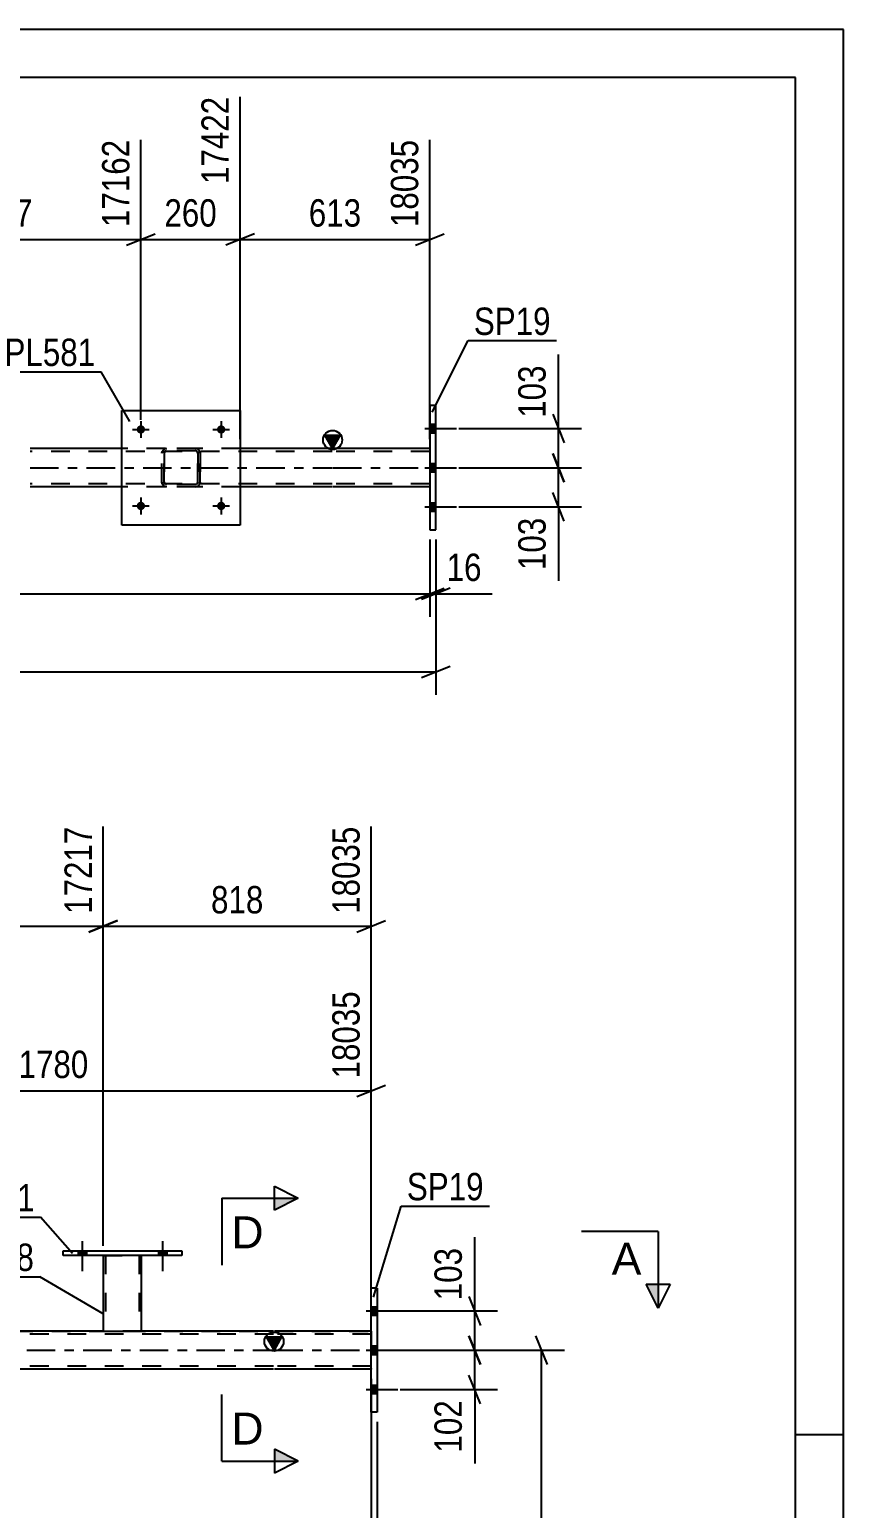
# Model space of a CAD drawing. Header units: millimetres. Extents: x 0 to 841, y 0 to 594.
# Drawn here: x 755.8 to 841, y 439.3 to 594 of the extents above; entities that cross this region are included whole.
import ezdxf

# ---------------------------------------------------------------- set-up
doc = ezdxf.new("R2010")
doc.units = ezdxf.units.MM
doc.linetypes.add('DXK_LINE_DOT2', pattern=[3.9198, 1.9599, -1.9599])
doc.linetypes.add('DXK_LINE_DOT3', pattern=[5.9187, 2.979, -0.9799, 0.9799, -0.9799])
doc.styles.add('Arial', font='ARIAL.TTF', dxfattribs={"height": 0.2})
doc.styles.add('Arial Narrow', font='ARIALN.TTF', dxfattribs={"height": 0.2})

# ---------------------------------------------------------------- blocks, each defined once
blk = doc.blocks.new('Unknown-814521909-1135')
at = {"color": 5, "linetype": 'Continuous'}
for p, q in [((841, 594), (0, 594)), ((841, 0), (841, 594)), ((836, 589), (5, 589)), ((836, 5), (836, 589)), ((841, 447), (836, 447))]:
    blk.add_line(p, q, dxfattribs=at)
blk = doc.blocks.new('Bolt-814521909-5054 - 4986')
at = {"linetype": 'Continuous'}
for points in [[(798.35, 551.83), (798.35, 552.71), (797.71, 552.71), (797.71, 551.83)], [(798.35, 551.83), (798.35, 552.71), (797.71, 552.71), (797.71, 551.83)], [(798.35, 551.83), (798.35, 552.71), (797.71, 552.71), (797.71, 551.83)], [(798.35, 547.73), (798.35, 548.61), (797.71, 548.61), (797.71, 547.73)], [(798.35, 547.73), (798.35, 548.61), (797.71, 548.61), (797.71, 547.73)], [(798.35, 543.63), (798.35, 544.51), (797.71, 544.51), (797.71, 543.63)], [(798.35, 543.63), (798.35, 544.51), (797.71, 544.51), (797.71, 543.63)], [(798.35, 543.63), (798.35, 544.51), (797.71, 544.51), (797.71, 543.63)]]:
    blk.add_hatch(color=1, dxfattribs=at).paths.add_polyline_path(points)
at = {"color": 1, "linetype": 'Continuous'}
for p, q in [((797.19, 552.27), (800.51, 552.27)), ((797.19, 552.27), (800.51, 552.27)), ((797.19, 552.27), (800.51, 552.27)), ((797.71, 552.71), (798.35, 552.71)), ((797.71, 552.71), (798.35, 552.71)), ((797.71, 552.71), (798.35, 552.71)), ((797.71, 551.83), (798.35, 551.83)), ((797.71, 551.83), (798.35, 551.83)), ((797.71, 551.83), (798.35, 551.83)), ((797.19, 548.17), (800.51, 548.17)), ((797.19, 548.17), (800.51, 548.17)), ((797.71, 548.61), (798.35, 548.61)), ((797.71, 548.61), (798.35, 548.61)), ((797.71, 547.73), (798.35, 547.73)), ((797.71, 547.73), (798.35, 547.73)), ((797.19, 544.07), (800.51, 544.07)), ((797.19, 544.07), (800.51, 544.07)), ((797.19, 544.07), (800.51, 544.07)), ((797.71, 544.51), (798.35, 544.51)), ((797.71, 544.51), (798.35, 544.51)), ((797.71, 544.51), (798.35, 544.51)), ((797.71, 543.63), (798.35, 543.63)), ((797.71, 543.63), (798.35, 543.63)), ((797.71, 543.63), (798.35, 543.63))]:
    blk.add_line(p, q, dxfattribs=at)
blk = doc.blocks.new('Part-814521909-5015 - 4986')
at = {"linetype": 'Continuous'}
blk.add_hatch(color=2, dxfattribs=at).paths.add_polyline_path([(787.55, 550.17), (786.75, 551.57), (788.35, 551.57)])
at = {"color": 2, "linetype": 'Continuous'}
for p, q in [((787.55, 550.17), (786.75, 551.57)), ((786.75, 551.57), (788.35, 551.57)), ((788.35, 551.57), (787.55, 550.17)), ((765.49, 550.17), (755.89, 550.17)), ((787.49, 550.17), (777.89, 550.17)), ((797.71, 550.17), (787.59, 550.17)), ((765.49, 546.17), (755.89, 546.17)), ((787.49, 546.17), (777.89, 546.17)), ((797.71, 546.17), (787.59, 546.17))]:
    blk.add_line(p, q, dxfattribs=at)
at = {"color": 7, "linetype": 'DXK_LINE_DOT2'}
for p, q in [((787.49, 549.85), (755.89, 549.85)), ((777.89, 550.17), (765.49, 550.17)), ((797.71, 549.85), (787.59, 549.85)), ((797.71, 550.17), (797.71, 546.17)), ((787.49, 546.49), (755.89, 546.49)), ((777.89, 546.17), (765.49, 546.17)), ((797.71, 546.49), (787.59, 546.49))]:
    blk.add_line(p, q, dxfattribs=at)
at = {"color": 7, "linetype": 'DXK_LINE_DOT3'}
for p, q in [((755.89, 548.17), (787.49, 548.17)), ((787.59, 548.17), (797.71, 548.17))]:
    blk.add_line(p, q, dxfattribs=at)
at = {"color": 2, "linetype": 'Continuous'}
blk.add_circle((787.55, 551.07), 1, dxfattribs=at)
blk = doc.blocks.new('Bolt-814521909-5217 - 4986')
at = {"linetype": 'Continuous'}
for points in [[(767.93, 544.17, -1), (767.05, 544.17, -1)], [(776.33, 544.17, -1), (775.45, 544.17, -1)]]:
    blk.add_hatch(color=1, dxfattribs=at).paths.add_polyline_path(points)
at = {"color": 1, "linetype": 'Continuous'}
for p, q in [((767.49, 545.05), (767.49, 543.29)), ((775.89, 545.05), (775.89, 543.29)), ((766.61, 544.17), (768.37, 544.17)), ((775.01, 544.17), (776.77, 544.17))]:
    blk.add_line(p, q, dxfattribs=at)
blk = doc.blocks.new('Part-814521909-5107 - 4986')
at = {"color": 2, "linetype": 'Continuous'}
for p, q in [((798.35, 554.67), (797.71, 554.67)), ((797.71, 554.67), (797.71, 541.67)), ((798.35, 541.67), (798.35, 554.67)), ((797.71, 541.67), (798.35, 541.67))]:
    blk.add_line(p, q, dxfattribs=at)
blk = doc.blocks.new('Part-814521909-5195 - 4986')
at = {"color": 2, "linetype": 'Continuous'}
for p, q in [((765.49, 542.17), (765.49, 554.17)), ((765.49, 554.17), (777.89, 554.17)), ((777.89, 554.17), (777.89, 542.17)), ((777.89, 542.17), (765.49, 542.17))]:
    blk.add_line(p, q, dxfattribs=at)
blk = doc.blocks.new('Part-814521909-5196 - 4986')
at = {"color": 7, "linetype": 'DXK_LINE_DOT2'}
for p, q in [((769.69, 549.69), (769.73, 549.87)), ((769.73, 549.87), (769.69, 549.69)), ((769.69, 546.65), (769.69, 549.69)), ((769.69, 549.69), (769.69, 549.69)), ((769.69, 546.65), (769.69, 549.69)), ((769.93, 549.69), (769.95, 549.78)), ((769.95, 549.78), (769.93, 549.69)), ((769.93, 546.65), (769.93, 549.69)), ((769.93, 549.69), (769.93, 549.69)), ((769.93, 549.69), (769.93, 546.65)), ((769.95, 549.78), (770, 549.86)), ((770, 549.86), (769.95, 549.78)), ((769.99, 550.13), (770.17, 550.17)), ((770.17, 550.17), (769.99, 550.13)), ((770, 549.86), (770.08, 549.91)), ((770.17, 549.93), (770.08, 549.91)), ((773.21, 550.17), (770.17, 550.17)), ((773.21, 549.93), (770.17, 549.93)), ((773.21, 550.17), (773.4, 550.13)), ((773.4, 550.13), (773.21, 550.17)), ((773.3, 549.91), (773.21, 549.93)), ((773.38, 549.86), (773.3, 549.91)), ((773.38, 549.86), (773.43, 549.78)), ((773.43, 549.78), (773.38, 549.86)), ((773.43, 549.78), (773.45, 549.69)), ((773.45, 549.69), (773.43, 549.78)), ((773.45, 546.65), (773.45, 549.69)), ((773.45, 549.69), (773.45, 549.69)), ((773.45, 549.69), (773.45, 546.65)), ((773.66, 549.87), (773.69, 549.69)), ((773.69, 549.69), (773.66, 549.87)), ((773.69, 546.65), (773.69, 549.69)), ((773.69, 549.69), (773.69, 549.69)), ((773.69, 549.69), (773.69, 546.65)), ((769.69, 546.65), (769.69, 546.65)), ((769.73, 546.46), (769.69, 546.65)), ((769.69, 546.65), (769.73, 546.46)), ((769.93, 546.65), (769.93, 546.65)), ((769.95, 546.55), (769.93, 546.65)), ((769.93, 546.65), (769.95, 546.55)), ((770, 546.48), (769.95, 546.55)), ((769.95, 546.55), (770, 546.48)), ((770.17, 546.17), (769.99, 546.2)), ((769.99, 546.2), (770.17, 546.17)), ((770.08, 546.42), (770, 546.48)), ((770.17, 546.41), (770.08, 546.42)), ((773.21, 546.41), (770.17, 546.41)), ((773.21, 546.17), (770.17, 546.17)), ((773.3, 546.42), (773.21, 546.41)), ((773.4, 546.2), (773.21, 546.17)), ((773.21, 546.17), (773.4, 546.2)), ((773.38, 546.48), (773.3, 546.42)), ((773.43, 546.55), (773.38, 546.48)), ((773.38, 546.48), (773.43, 546.55)), ((773.45, 546.65), (773.43, 546.55)), ((773.43, 546.55), (773.45, 546.65)), ((773.45, 546.65), (773.45, 546.65)), ((773.69, 546.65), (773.66, 546.46)), ((773.66, 546.46), (773.69, 546.65)), ((773.69, 546.65), (773.69, 546.65))]:
    blk.add_line(p, q, dxfattribs=at)
at = {"color": 7, "linetype": 'DXK_LINE_DOT3'}
blk.add_line((771.69, 548.17), (771.69, 548.17), dxfattribs=at)
at = {"color": 7, "linetype": 'DXK_LINE_DOT2'}
for centre, start, end in [((770.17, 549.69), 112.5, 157.5), ((770.17, 549.69), 112.5, 157.5), ((773.21, 549.69), 22.5, 67.5), ((773.21, 549.69), 22.5, 67.5), ((770.17, 546.65), 202.5, 247.5), ((770.17, 546.65), 202.5, 247.5), ((773.21, 546.65), 292.5, 337.5), ((773.21, 546.65), 292.5, 337.5)]:
    blk.add_arc(centre, 0.48, start, end, dxfattribs=at)
blk = doc.blocks.new('Bolt-814521909-5216 - 4986')
at = {"linetype": 'Continuous'}
for points in [[(767.93, 552.17, -1), (767.05, 552.17, -1)], [(776.33, 552.17, -1), (775.45, 552.17, -1)]]:
    blk.add_hatch(color=1, dxfattribs=at).paths.add_polyline_path(points)
at = {"color": 1, "linetype": 'Continuous'}
for p, q in [((767.49, 553.05), (767.49, 551.29)), ((775.89, 553.05), (775.89, 551.29)), ((766.61, 552.17), (768.37, 552.17)), ((775.01, 552.17), (776.77, 552.17))]:
    blk.add_line(p, q, dxfattribs=at)
blk = doc.blocks.new('Part-814521909-3394 - 3269')
at = {"color": 2, "linetype": 'Continuous'}
for p, q in [((763.56, 465.77), (763.56, 457.86)), ((767.56, 457.86), (767.56, 465.77)), ((763.56, 457.86), (767.56, 457.86))]:
    blk.add_line(p, q, dxfattribs=at)
at = {"color": 7, "linetype": 'DXK_LINE_DOT2'}
for p, q in [((763.56, 465.77), (767.56, 465.77)), ((763.56, 465.77), (763.56, 465.77)), ((763.56, 465.77), (763.56, 465.77)), ((763.8, 465.77), (763.8, 457.86)), ((767.32, 465.77), (767.32, 457.86)), ((767.56, 465.77), (767.56, 465.77)), ((767.56, 465.77), (767.56, 465.77)), ((767.26, 457.86), (767.3, 457.86)), ((767.26, 457.86), (767.3, 457.86)), ((767.3, 457.86), (767.32, 457.86)), ((767.3, 457.86), (767.32, 457.86))]:
    blk.add_line(p, q, dxfattribs=at)
blk = doc.blocks.new('Bolt-814521909-3282 - 3269')
at = {"linetype": 'Continuous'}
for points in [[(760.92, 465.77), (761.8, 465.77), (761.8, 466.25), (760.92, 466.25)], [(769.32, 465.77), (770.2, 465.77), (770.2, 466.25), (769.32, 466.25)]]:
    blk.add_hatch(color=1, dxfattribs=at).paths.add_polyline_path(points)
at = {"color": 1, "linetype": 'Continuous'}
for p, q in [((761.36, 467.25), (761.36, 464.13)), ((769.76, 467.25), (769.76, 464.13)), ((760.92, 466.25), (760.92, 465.77)), ((761.8, 466.25), (761.8, 465.77)), ((769.32, 466.25), (769.32, 465.77)), ((770.2, 466.25), (770.2, 465.77))]:
    blk.add_line(p, q, dxfattribs=at)
blk = doc.blocks.new('Bolt-814521909-3283 - 3269')
at = {"linetype": 'Continuous'}
for points in [[(760.92, 465.77), (761.8, 465.77), (761.8, 466.25), (760.92, 466.25)], [(769.32, 465.77), (770.2, 465.77), (770.2, 466.25), (769.32, 466.25)]]:
    blk.add_hatch(color=1, dxfattribs=at).paths.add_polyline_path(points)
at = {"color": 1, "linetype": 'Continuous'}
for p, q in [((761.36, 467.25), (761.36, 464.13)), ((769.76, 467.25), (769.76, 464.13)), ((760.92, 466.25), (760.92, 465.77)), ((761.8, 466.25), (761.8, 465.77)), ((769.32, 466.25), (769.32, 465.77)), ((770.2, 466.25), (770.2, 465.77))]:
    blk.add_line(p, q, dxfattribs=at)
blk = doc.blocks.new('Part-814521909-3389 - 3269')
at = {"color": 2, "linetype": 'Continuous'}
for p, q in [((759.36, 466.25), (771.76, 466.25)), ((759.36, 465.77), (759.36, 466.25)), ((771.76, 465.77), (759.36, 465.77)), ((771.76, 466.25), (771.76, 465.77))]:
    blk.add_line(p, q, dxfattribs=at)
blk = doc.blocks.new('Part-814521909-3542 - 3269')
at = {"color": 2, "linetype": 'Continuous'}
for p, q in [((792.22, 462.36), (791.58, 462.36)), ((791.58, 449.36), (791.58, 462.36)), ((792.22, 462.36), (792.22, 449.36)), ((792.22, 449.36), (791.58, 449.36))]:
    blk.add_line(p, q, dxfattribs=at)
blk = doc.blocks.new('Bolt-814521909-3578 - 3269')
at = {"linetype": 'Continuous'}
for points in [[(792.22, 459.52), (792.22, 460.4), (791.58, 460.4), (791.58, 459.52)], [(792.22, 459.52), (792.22, 460.4), (791.58, 460.4), (791.58, 459.52)], [(792.22, 459.52), (792.22, 460.4), (791.58, 460.4), (791.58, 459.52)], [(792.22, 455.42), (792.22, 456.3), (791.58, 456.3), (791.58, 455.42)], [(792.22, 455.42), (792.22, 456.3), (791.58, 456.3), (791.58, 455.42)], [(792.22, 451.32), (792.22, 452.2), (791.58, 452.2), (791.58, 451.32)], [(792.22, 451.32), (792.22, 452.2), (791.58, 452.2), (791.58, 451.32)], [(792.22, 451.32), (792.22, 452.2), (791.58, 452.2), (791.58, 451.32)]]:
    blk.add_hatch(color=1, dxfattribs=at).paths.add_polyline_path(points)
at = {"color": 1, "linetype": 'Continuous'}
for p, q in [((791.06, 459.96), (794.38, 459.96)), ((791.06, 459.96), (794.38, 459.96)), ((791.06, 459.96), (794.38, 459.96)), ((791.58, 460.4), (792.22, 460.4)), ((791.58, 460.4), (792.22, 460.4)), ((791.58, 460.4), (792.22, 460.4)), ((791.58, 459.52), (792.22, 459.52)), ((791.58, 459.52), (792.22, 459.52)), ((791.58, 459.52), (792.22, 459.52)), ((791.06, 455.86), (794.38, 455.86)), ((791.06, 455.86), (794.38, 455.86)), ((791.58, 456.3), (792.22, 456.3)), ((791.58, 456.3), (792.22, 456.3)), ((791.58, 455.42), (792.22, 455.42)), ((791.58, 455.42), (792.22, 455.42)), ((791.06, 451.76), (794.38, 451.76)), ((791.06, 451.76), (794.38, 451.76)), ((791.06, 451.76), (794.38, 451.76)), ((791.58, 452.2), (792.22, 452.2)), ((791.58, 452.2), (792.22, 452.2)), ((791.58, 452.2), (792.22, 452.2)), ((791.58, 451.32), (792.22, 451.32)), ((791.58, 451.32), (792.22, 451.32)), ((791.58, 451.32), (792.22, 451.32))]:
    blk.add_line(p, q, dxfattribs=at)
blk = doc.blocks.new('Part-814521909-3675 - 3269')
at = {"linetype": 'Continuous'}
blk.add_hatch(color=2, dxfattribs=at).paths.add_polyline_path([(781.42, 455.86), (780.62, 457.26), (782.22, 457.26)])
at = {"color": 7, "linetype": 'DXK_LINE_DOT2'}
for p, q in [((781.36, 457.54), (74.89, 457.54)), ((150.59, 457.86), (781.36, 457.86)), ((767.56, 457.86), (763.56, 457.86)), ((781.46, 457.86), (791.58, 457.86)), ((791.58, 457.54), (781.46, 457.54)), ((791.58, 457.86), (791.58, 453.86)), ((781.36, 454.18), (74.89, 454.18)), ((791.58, 454.18), (781.46, 454.18))]:
    blk.add_line(p, q, dxfattribs=at)
at = {"color": 2, "linetype": 'Continuous'}
for p, q in [((763.56, 457.86), (716.48, 457.86)), ((781.36, 457.86), (767.56, 457.86)), ((781.42, 455.86), (780.62, 457.26)), ((780.62, 457.26), (782.22, 457.26)), ((782.22, 457.26), (781.42, 455.86)), ((791.58, 457.86), (781.46, 457.86)), ((781.36, 453.86), (729.36, 453.86)), ((791.58, 453.86), (781.46, 453.86))]:
    blk.add_line(p, q, dxfattribs=at)
at = {"color": 7, "linetype": 'DXK_LINE_DOT3'}
for p, q in [((74.89, 455.86), (781.36, 455.86)), ((781.46, 455.86), (791.58, 455.86))]:
    blk.add_line(p, q, dxfattribs=at)
at = {"color": 2, "linetype": 'Continuous'}
blk.add_circle((781.42, 456.76), 1, dxfattribs=at)
blk = doc.blocks.new('StraightDimension-814521909-5855 - 4986')
at = {"color": 7, "linetype": 'Continuous'}
for p, q in [((798.35, 540.67), (798.35, 524.42)), ((91.09, 526.82), (798.35, 526.82)), ((796.85, 526.22), (799.85, 527.42))]:
    blk.add_line(p, q, dxfattribs=at)
blk = doc.blocks.new('StraightDimension-814521909-5843 - 4986')
at = {"color": 7, "linetype": 'Continuous'}
for p, q in [((777.89, 551.17), (777.89, 586.98)), ((797.71, 551.17), (797.71, 582.48)), ((779.39, 572.64), (776.39, 571.44)), ((796.21, 571.44), (799.21, 572.64)), ((777.89, 572.04), (797.71, 572.04))]:
    blk.add_line(p, q, dxfattribs=at)
at = {"color": 0, "linetype": 'Continuous'}
blk.add_wipeout([(797.11, 583.08), (792.91, 583.08), (792.91, 572.74), (797.11, 572.74)], dxfattribs=at)
at = {"color": 0}
blk.add_wipeout([(791.14, 572.79), (791.14, 576.99), (784.46, 576.99), (784.46, 572.79)], dxfattribs=at)
at = {"color": 3, "linetype": 'Continuous', "style": 'Arial Narrow'}
blk.add_text('18035', height=2.863, rotation=90.0002, dxfattribs=at).set_placement((796.51, 573.34))
at = {"color": 3, "style": 'Arial Narrow'}
blk.add_text('613', height=2.863, dxfattribs=at).set_placement((785.06, 573.39))
blk = doc.blocks.new('StraightDimension-814521909-5256 - 4986')
at = {"color": 7, "linetype": 'Continuous'}
for p, q in [((810.59, 549.67), (811.79, 546.67)), ((800.75, 548.17), (813.59, 548.17)), ((811.19, 544.07), (811.19, 548.17)), ((811.79, 542.57), (810.59, 545.57)), ((800.75, 544.07), (813.59, 544.07))]:
    blk.add_line(p, q, dxfattribs=at)
at = {"color": 0}
blk.add_wipeout([(810.44, 543.54), (806.24, 543.54), (806.24, 536.86), (810.44, 536.86)], dxfattribs=at)
at = {"color": 7, "linetype": 'Continuous'}
blk.add_line((811.19, 544.07), (811.19, 536.33), dxfattribs=at)
blk.add_line((811.19, 544.07), (811.19, 536.33), dxfattribs=at)
at = {"color": 3, "style": 'Arial Narrow'}
blk.add_text('103', height=2.863, rotation=90.0002, dxfattribs=at).set_placement((809.84, 537.46))
blk = doc.blocks.new('StraightDimension-814521909-5266 - 4986')
at = {"color": 7, "linetype": 'Continuous'}
for p, q in [((800.75, 552.27), (813.59, 552.27)), ((810.59, 553.77), (811.79, 550.77)), ((811.19, 548.17), (811.19, 552.27)), ((811.79, 546.67), (810.59, 549.67)), ((800.75, 548.17), (813.59, 548.17))]:
    blk.add_line(p, q, dxfattribs=at)
at = {"color": 0}
blk.add_wipeout([(810.44, 559.48), (806.24, 559.48), (806.24, 552.79), (810.44, 552.79)], dxfattribs=at)
at = {"color": 7, "linetype": 'Continuous'}
blk.add_line((811.19, 552.27), (811.19, 560), dxfattribs=at)
blk.add_line((811.19, 552.27), (811.19, 560), dxfattribs=at)
at = {"color": 3, "style": 'Arial Narrow'}
blk.add_text('103', height=2.863, rotation=90.0002, dxfattribs=at).set_placement((809.84, 553.39))
blk = doc.blocks.new('StraightDimension-814521909-5287 - 4986')
at = {"color": 7, "linetype": 'Continuous'}
for p, q in [((797.71, 540.67), (797.71, 532.57)), ((796.21, 534.37), (799.21, 535.57)), ((91.73, 534.97), (797.71, 534.97))]:
    blk.add_line(p, q, dxfattribs=at)
blk = doc.blocks.new('StraightDimension-814521909-5297 - 4986')
at = {"color": 7, "linetype": 'Continuous'}
for p, q in [((797.71, 540.67), (797.71, 532.57)), ((798.35, 540.67), (798.35, 532.57)), ((796.21, 534.37), (799.21, 535.57)), ((799.85, 535.57), (796.85, 534.37)), ((797.71, 534.97), (798.35, 534.97))]:
    blk.add_line(p, q, dxfattribs=at)
at = {"color": 0}
blk.add_wipeout([(803.73, 535.72), (803.73, 539.92), (798.88, 539.92), (798.88, 535.72)], dxfattribs=at)
at = {"color": 7, "linetype": 'Continuous'}
blk.add_line((798.35, 534.97), (804.26, 534.97), dxfattribs=at)
blk.add_line((798.35, 534.97), (804.26, 534.97), dxfattribs=at)
at = {"color": 3, "style": 'Arial Narrow'}
blk.add_text('16', height=2.863, dxfattribs=at).set_placement((799.48, 536.32))
blk = doc.blocks.new('StraightDimension-814521909-5807 - 4986')
at = {"color": 7, "linetype": 'Continuous'}
for p, q in [((737.51, 551.17), (737.51, 586.98)), ((767.49, 553.17), (767.49, 582.48)), ((739.01, 572.64), (736.01, 571.44)), ((765.99, 571.44), (768.99, 572.64)), ((737.51, 572.04), (767.49, 572.04))]:
    blk.add_line(p, q, dxfattribs=at)
at = {"color": 0, "linetype": 'Continuous'}
blk.add_wipeout([(766.89, 583.08), (762.69, 583.08), (762.69, 572.74), (766.89, 572.74)], dxfattribs=at)
at = {"color": 0}
blk.add_wipeout([(756.76, 572.79), (756.76, 576.99), (748.25, 576.99), (748.25, 572.79)], dxfattribs=at)
at = {"color": 3, "linetype": 'Continuous', "style": 'Arial Narrow'}
blk.add_text('17162', height=2.863, rotation=90.0002, dxfattribs=at).set_placement((766.29, 573.34))
at = {"color": 3, "style": 'Arial Narrow'}
blk.add_text('1017', height=2.863, dxfattribs=at).set_placement((748.85, 573.39))
blk = doc.blocks.new('StraightDimension-814521909-5827 - 4986')
at = {"color": 7, "linetype": 'Continuous'}
for p, q in [((777.89, 551.17), (777.89, 586.98)), ((767.49, 553.17), (767.49, 582.48)), ((765.99, 571.44), (768.99, 572.64)), ((779.39, 572.64), (776.39, 571.44)), ((767.49, 572.04), (777.89, 572.04))]:
    blk.add_line(p, q, dxfattribs=at)
at = {"color": 0}
blk.add_wipeout([(776.03, 572.79), (776.03, 576.99), (769.35, 576.99), (769.35, 572.79)], dxfattribs=at)
at = {"color": 3, "style": 'Arial Narrow'}
blk.add_text('260', height=2.863, dxfattribs=at).set_placement((769.95, 573.39))
at = {"color": 0, "linetype": 'Continuous'}
blk.add_wipeout([(777.29, 587.58), (773.09, 587.58), (773.09, 577.24), (777.29, 577.24)], dxfattribs=at)
at = {"color": 3, "linetype": 'Continuous', "style": 'Arial Narrow'}
blk.add_text('17422', height=2.863, rotation=90.0002, dxfattribs=at).set_placement((776.69, 577.84))
blk = doc.blocks.new('StraightDimension-814521909-4608 - 3269')
at = {"color": 7, "linetype": 'Continuous'}
for p, q in [((725.1, 454.86), (725.1, 493.42)), ((791.58, 463.36), (791.58, 493.42)), ((726.6, 483.58), (723.6, 482.38)), ((725.1, 482.98), (791.58, 482.98)), ((790.08, 482.38), (793.08, 483.58))]:
    blk.add_line(p, q, dxfattribs=at)
at = {"color": 0, "linetype": 'Continuous'}
blk.add_wipeout([(790.98, 494.02), (786.78, 494.02), (786.78, 483.68), (790.98, 483.68)], dxfattribs=at)
at = {"color": 0}
blk.add_wipeout([(762.6, 483.73), (762.6, 487.93), (754.09, 487.93), (754.09, 483.73)], dxfattribs=at)
at = {"color": 3, "linetype": 'Continuous', "style": 'Arial Narrow'}
blk.add_text('18035', height=2.863, rotation=90.0002, dxfattribs=at).set_placement((790.38, 484.28))
at = {"color": 3, "style": 'Arial Narrow'}
blk.add_text('1780', height=2.863, dxfattribs=at).set_placement((754.69, 484.33))
blk = doc.blocks.new('StraightDimension-814521909-10159 - 3269')
at = {"color": 7, "linetype": 'Continuous'}
for p, q in [((801.82, 457.36), (803.02, 454.36)), ((793.96, 455.86), (804.82, 455.86)), ((802.42, 451.76), (802.42, 455.86)), ((803.02, 450.26), (801.82, 453.26)), ((794.62, 451.76), (804.82, 451.76))]:
    blk.add_line(p, q, dxfattribs=at)
at = {"color": 0}
blk.add_wipeout([(801.67, 451.23), (797.47, 451.23), (797.47, 444.55), (801.67, 444.55)], dxfattribs=at)
at = {"color": 7, "linetype": 'Continuous'}
blk.add_line((802.42, 451.76), (802.42, 444.02), dxfattribs=at)
blk.add_line((802.42, 451.76), (802.42, 444.02), dxfattribs=at)
at = {"color": 3, "style": 'Arial Narrow'}
blk.add_text('102', height=2.863, rotation=90.0002, dxfattribs=at).set_placement((801.07, 445.15))
blk = doc.blocks.new('StraightDimension-814521909-10132 - 3269')
at = {"color": 7, "linetype": 'Continuous'}
for p, q in [((791.58, 452.86), (791.58, 406.8)), ((739.03, 333.64), (739.03, 412.05)), ((740.53, 409.8), (737.53, 408.6)), ((739.03, 409.2), (791.58, 409.2)), ((790.08, 408.6), (793.08, 409.8))]:
    blk.add_line(p, q, dxfattribs=at)
at = {"color": 0}
blk.add_wipeout([(769.56, 409.95), (769.56, 414.15), (761.05, 414.15), (761.05, 409.95)], dxfattribs=at)
at = {"color": 3, "style": 'Arial Narrow'}
blk.add_text('1431', height=2.863, dxfattribs=at).set_placement((761.65, 410.55))
blk = doc.blocks.new('StraightDimension-814521909-4239 - 3269')
at = {"color": 7, "linetype": 'Continuous'}
for p, q in [((810.02, 454.36), (808.82, 457.36)), ((793.22, 455.86), (811.82, 455.86)), ((809.42, 330), (809.42, 455.86)), ((808.82, 331.5), (810.02, 328.5)), ((739.84, 330), (811.82, 330))]:
    blk.add_line(p, q, dxfattribs=at)
at = {"color": 0}
blk.add_wipeout([(808.67, 397.19), (804.47, 397.19), (804.47, 388.67), (808.67, 388.67)], dxfattribs=at)
at = {"color": 3, "style": 'Arial Narrow'}
blk.add_text('3147', height=2.863, rotation=90.0002, dxfattribs=at).set_placement((808.07, 389.27))
blk = doc.blocks.new('StraightDimension-814521909-4563 - 3269')
at = {"color": 7, "linetype": 'Continuous'}
blk.add_line((792.22, 448.36), (792.22, 289.72), dxfattribs=at)
blk = doc.blocks.new('StraightDimension-814521909-4125 - 3269')
at = {"color": 7, "linetype": 'Continuous'}
for p, q in [((712.48, 466.77), (712.48, 510.64)), ((763.56, 466.77), (763.56, 510.64)), ((713.98, 500.8), (710.98, 499.6)), ((712.48, 500.2), (763.56, 500.2)), ((762.06, 499.6), (765.06, 500.8))]:
    blk.add_line(p, q, dxfattribs=at)
at = {"color": 0, "linetype": 'Continuous'}
blk.add_wipeout([(762.96, 511.24), (758.76, 511.24), (758.76, 500.9), (762.96, 500.9)], dxfattribs=at)
at = {"color": 0}
blk.add_wipeout([(742.28, 500.95), (742.28, 505.15), (733.76, 505.15), (733.76, 500.95)], dxfattribs=at)
at = {"color": 3, "linetype": 'Continuous', "style": 'Arial Narrow'}
blk.add_text('17217', height=2.863, rotation=90.0002, dxfattribs=at).set_placement((762.36, 501.5))
at = {"color": 3, "style": 'Arial Narrow'}
blk.add_text('1277', height=2.863, dxfattribs=at).set_placement((734.36, 501.55))
blk = doc.blocks.new('StraightDimension-814521909-4135 - 3269')
at = {"color": 7, "linetype": 'Continuous'}
for p, q in [((763.56, 466.77), (763.56, 510.64)), ((791.58, 458.86), (791.58, 510.64)), ((765.06, 500.8), (762.06, 499.6)), ((763.56, 500.2), (791.58, 500.2)), ((790.08, 499.6), (793.08, 500.8))]:
    blk.add_line(p, q, dxfattribs=at)
at = {"color": 0, "linetype": 'Continuous'}
blk.add_wipeout([(790.98, 511.24), (786.78, 511.24), (786.78, 500.9), (790.98, 500.9)], dxfattribs=at)
at = {"color": 0}
blk.add_wipeout([(780.91, 500.95), (780.91, 505.15), (774.23, 505.15), (774.23, 500.95)], dxfattribs=at)
at = {"color": 3, "linetype": 'Continuous', "style": 'Arial Narrow'}
blk.add_text('18035', height=2.863, rotation=90.0002, dxfattribs=at).set_placement((790.38, 501.5))
at = {"color": 3, "style": 'Arial Narrow'}
blk.add_text('818', height=2.863, dxfattribs=at).set_placement((774.83, 501.55))
blk = doc.blocks.new('StraightDimension-814521909-10158 - 3269')
at = {"color": 7, "linetype": 'Continuous'}
for p, q in [((801.82, 461.46), (803.02, 458.46)), ((793.96, 459.96), (804.82, 459.96)), ((802.42, 455.86), (802.42, 459.96)), ((803.02, 454.36), (801.82, 457.36)), ((793.96, 455.86), (804.82, 455.86))]:
    blk.add_line(p, q, dxfattribs=at)
at = {"color": 0}
blk.add_wipeout([(801.67, 467.17), (797.47, 467.17), (797.47, 460.48), (801.67, 460.48)], dxfattribs=at)
at = {"color": 7, "linetype": 'Continuous'}
blk.add_line((802.42, 459.96), (802.42, 467.69), dxfattribs=at)
blk.add_line((802.42, 459.96), (802.42, 467.69), dxfattribs=at)
at = {"color": 3, "style": 'Arial Narrow'}
blk.add_text('103', height=2.863, rotation=90.0002, dxfattribs=at).set_placement((801.07, 461.08))
blk = doc.blocks.new('Mark-814521909-5103 - 4986')
at = {"color": 0}
blk.add_wipeout([(810.36, 562.06), (810.36, 565.06), (802.33, 565.06), (802.33, 562.06)], dxfattribs=at)
blk.add_wipeout([(810.36, 562.06), (810.36, 565.06), (802.33, 565.06), (802.33, 562.06)], dxfattribs=at)
at = {"color": 30, "linetype": 'Continuous'}
for p, q in [((797.96, 553.99), (801.73, 561.46)), ((801.73, 561.46), (810.96, 561.46))]:
    blk.add_line(p, q, dxfattribs=at)
at = {"color": 3, "style": 'Arial Narrow'}
blk.add_text('SP19', height=2.863, dxfattribs=at).set_placement((802.33, 562.06))
blk = doc.blocks.new('Mark-814521909-5191 - 4986')
at = {"color": 0}
blk.add_wipeout([(762.72, 558.81), (762.72, 561.81), (753.22, 561.81), (753.22, 558.81)], dxfattribs=at)
blk.add_wipeout([(762.72, 558.81), (762.72, 561.81), (753.22, 561.81), (753.22, 558.81)], dxfattribs=at)
at = {"color": 30, "linetype": 'Continuous'}
for p in [(752.62, 558.21), (766.32, 553.02)]:
    blk.add_line(p, (763.32, 558.21), dxfattribs=at)
at = {"color": 3, "style": 'Arial Narrow'}
blk.add_text('PL581', height=2.863, dxfattribs=at).set_placement((753.22, 558.81))
blk = doc.blocks.new('Mark-814521909-3385 - 3269')
at = {"color": 0}
blk.add_wipeout([(756.38, 470.38), (756.38, 473.38), (746.88, 473.38), (746.88, 470.38)], dxfattribs=at)
blk.add_wipeout([(756.38, 470.38), (756.38, 473.38), (746.88, 473.38), (746.88, 470.38)], dxfattribs=at)
at = {"color": 30, "linetype": 'Continuous'}
for p in [(746.28, 469.78), (760.35, 465.96)]:
    blk.add_line(p, (756.98, 469.78), dxfattribs=at)
at = {"color": 3, "style": 'Arial Narrow'}
blk.add_text('PL581', height=2.863, dxfattribs=at).set_placement((746.88, 470.38))
blk = doc.blocks.new('Mark-814521909-3390 - 3269')
at = {"color": 0}
blk.add_wipeout([(756.32, 464.15), (756.32, 467.15), (746.27, 467.15), (746.27, 464.15)], dxfattribs=at)
blk.add_wipeout([(756.32, 464.15), (756.32, 467.15), (746.27, 467.15), (746.27, 464.15)], dxfattribs=at)
at = {"color": 30, "linetype": 'Continuous'}
for p in [(745.67, 463.55), (763.56, 459.66)]:
    blk.add_line(p, (756.92, 463.55), dxfattribs=at)
at = {"color": 3, "style": 'Arial Narrow'}
blk.add_text('M1488', height=2.863, dxfattribs=at).set_placement((746.27, 464.15))
blk = doc.blocks.new('Mark-814521909-3538 - 3269')
at = {"color": 0}
blk.add_wipeout([(803.36, 471.54), (803.36, 474.54), (795.32, 474.54), (795.32, 471.54)], dxfattribs=at)
blk.add_wipeout([(803.36, 471.54), (803.36, 474.54), (795.32, 474.54), (795.32, 471.54)], dxfattribs=at)
at = {"color": 30, "linetype": 'Continuous'}
for p, q in [((791.83, 461.39), (794.72, 470.94)), ((794.72, 470.94), (803.96, 470.94))]:
    blk.add_line(p, q, dxfattribs=at)
at = {"color": 3, "style": 'Arial Narrow'}
blk.add_text('SP19', height=2.863, dxfattribs=at).set_placement((795.32, 471.54))
blk = doc.blocks.new('SectionMark-814521909-4911 - 3269')
at = {"linetype": 'Continuous'}
for points in [[(781.46, 470.52), (781.46, 471.77), (783.96, 471.77)], [(781.46, 444.24), (781.46, 445.49), (783.96, 444.24)]]:
    blk.add_hatch(color=6, dxfattribs=at).paths.add_polyline_path(points)
at = {"color": 6, "linetype": 'Continuous'}
for p, q in [((781.46, 470.52), (781.46, 473.02)), ((781.46, 473.02), (783.96, 471.77)), ((775.96, 471.77), (775.96, 464.77)), ((775.96, 471.77), (783.96, 471.77)), ((783.96, 471.77), (781.46, 470.52)), ((775.96, 444.24), (775.96, 451.24)), ((775.96, 444.24), (783.96, 444.24)), ((783.96, 444.24), (781.46, 445.49)), ((781.46, 445.49), (781.46, 442.99)), ((783.96, 444.24), (781.46, 442.99))]:
    blk.add_line(p, q, dxfattribs=at)
at = {"color": 0, "linetype": 'Continuous'}
for points in [[(780.33, 466.52), (780.33, 470.02), (776.96, 470.02), (776.96, 466.52)], [(780.33, 445.99), (780.33, 449.49), (776.96, 449.49), (776.96, 445.99)]]:
    blk.add_wipeout(points, dxfattribs=at)
at = {"color": 3, "linetype": 'Continuous', "style": 'Arial'}
for p in [(776.96, 466.52), (776.96, 445.99)]:
    blk.add_text('D', height=3.34, dxfattribs=at).set_placement(p)
blk = doc.blocks.new('SectionMark-814521909-4901 - 3269')
at = {"linetype": 'Continuous'}
blk.add_hatch(color=6, dxfattribs=at).paths.add_polyline_path([(820.36, 462.76), (821.61, 462.76), (821.61, 460.26)])
at = {"color": 6, "linetype": 'Continuous'}
for p, q in [((821.61, 468.26), (813.61, 468.26)), ((821.61, 468.26), (821.61, 460.26)), ((820.36, 462.76), (822.86, 462.76)), ((821.61, 460.26), (820.36, 462.76)), ((822.86, 462.76), (821.61, 460.26))]:
    blk.add_line(p, q, dxfattribs=at)
at = {"color": 0, "linetype": 'Continuous'}
blk.add_wipeout([(819.86, 463.76), (819.86, 467.26), (816.75, 467.26), (816.75, 463.76)], dxfattribs=at)
at = {"color": 3, "linetype": 'Continuous', "style": 'Arial'}
blk.add_text('A', height=3.34, dxfattribs=at).set_placement((816.75, 463.76))

msp = doc.modelspace()

# ---------------------------------------------------------------- block references
for name in ['Unknown-814521909-1135', 'Part-814521909-5195 - 4986', 'Part-814521909-5107 - 4986', 'Bolt-814521909-5216 - 4986', 'Bolt-814521909-5054 - 4986', 'Part-814521909-5015 - 4986', 'Part-814521909-5196 - 4986', 'Bolt-814521909-5217 - 4986', 'Bolt-814521909-3282 - 3269', 'Bolt-814521909-3283 - 3269', 'Part-814521909-3389 - 3269', 'Part-814521909-3394 - 3269', 'Part-814521909-3542 - 3269', 'Bolt-814521909-3578 - 3269', 'Part-814521909-3675 - 3269']:
    msp.add_blockref(name, (0, 0))

# ---------------------------------------------------------------- next in the draw order: block references
for name in ['StraightDimension-814521909-5807 - 4986', 'StraightDimension-814521909-5843 - 4986', 'StraightDimension-814521909-5256 - 4986', 'StraightDimension-814521909-5855 - 4986', 'StraightDimension-814521909-4608 - 3269', 'StraightDimension-814521909-10159 - 3269', 'StraightDimension-814521909-10132 - 3269']:
    msp.add_blockref(name, (0, 0))

# ---------------------------------------------------------------- next in the draw order: block references
for name in ['StraightDimension-814521909-5827 - 4986', 'StraightDimension-814521909-5266 - 4986', 'StraightDimension-814521909-5287 - 4986', 'StraightDimension-814521909-4125 - 3269', 'StraightDimension-814521909-4239 - 3269']:
    msp.add_blockref(name, (0, 0))

# ---------------------------------------------------------------- next in the draw order: block references
for name in ['Mark-814521909-5103 - 4986', 'Mark-814521909-5191 - 4986', 'StraightDimension-814521909-5297 - 4986', 'StraightDimension-814521909-4135 - 3269', 'Mark-814521909-3385 - 3269', 'StraightDimension-814521909-10158 - 3269', 'StraightDimension-814521909-4563 - 3269']:
    msp.add_blockref(name, (0, 0))

# ---------------------------------------------------------------- next in the draw order: block references
for name in ['Mark-814521909-3538 - 3269', 'SectionMark-814521909-4911 - 3269', 'Mark-814521909-3390 - 3269']:
    msp.add_blockref(name, (0, 0))

# ---------------------------------------------------------------- next in the draw order: block references
msp.add_blockref('SectionMark-814521909-4901 - 3269', (0, 0))

doc.saveas('drawing.dxf')
